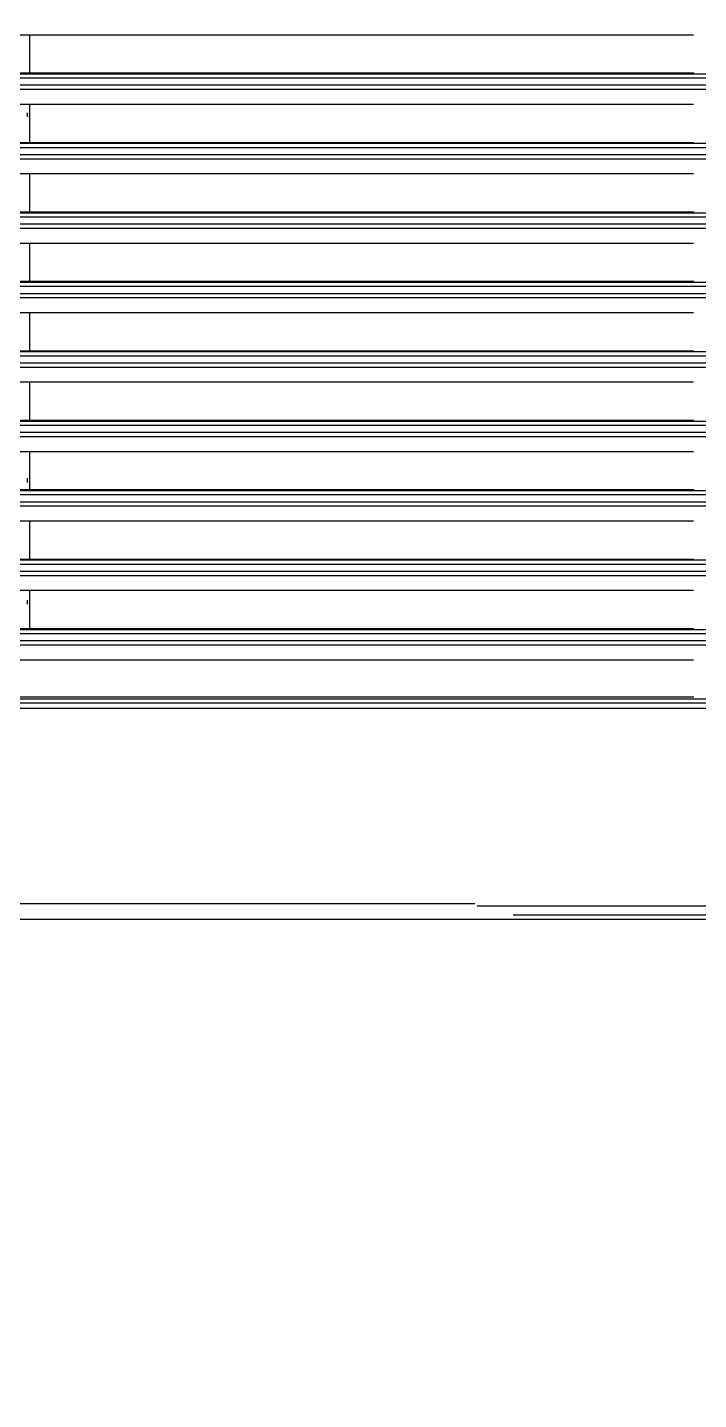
# Model space of a CAD drawing. Header units: millimetres. Extents: x -56261 to 196039, y 9480 to 100001.
# Drawn here: x 33430.3 to 33486.8, y 95678.5 to 95793.9 of the extents above; entities that cross this region are included whole.
import ezdxf

# ---------------------------------------------------------------- set-up
doc = ezdxf.new("R2010")
doc.units = ezdxf.units.MM
doc.set_wipeout_variables(frame=1)
doc.layers.add('SS-AIRCON', color=5, linetype='Continuous')
doc.layers.add('SS-TEXT', color=7, linetype='Continuous')

# ---------------------------------------------------------------- blocks, each defined once
blk = doc.blocks.new('I48T')
at = {"layer": 'SS-AIRCON', "color": 0, "linetype": 'Continuous'}
for p, q in [((-655.0008, 25.97448), (655.0014, 25.97448)), ((318.3544, 25.42128), (291.6456, 25.42128)), ((322.7903, 24.29566), (287.2096, 24.29566)), ((597.096, 24.00741), (323.0786, 24.00741)), ((-637.5, 0), (637.5, 0)), ((599.9006, -0.68208), (-599.9007, -0.68208)), ((578.5326, -1.18017), (-578.5326, -1.18017)), ((296.1156, -1.40267), (379.5155, -1.40267)), ((296.1486, -5.96102), (379.5485, -5.96102)), ((-599.9007, -8.31793), (599.9006, -8.31793)), ((580.0736, -7.82954), (-580.0737, -7.82954)), ((599.9006, -9.23208), (-599.9007, -9.23208)), ((578.5326, -9.73017), (-578.5326, -9.73017)), ((379.5008, -9.84772), (296.1009, -9.84772)), ((377.95, -14.51102), (377.95, -10.3722)), ((296.1486, -14.51102), (379.5485, -14.51102)), ((-599.9007, -16.86793), (599.9006, -16.86793)), ((580.0736, -16.37954), (-580.0737, -16.37954)), ((599.9006, -17.78208), (-599.9007, -17.78208)), ((578.5326, -18.28017), (-578.5326, -18.28017)), ((379.5008, -18.39772), (296.1009, -18.39772)), ((377.95, -23.06102), (377.95, -18.39772)), ((296.1486, -23.06102), (379.5485, -23.06102)), ((580.0736, -24.92954), (-580.0737, -24.92954)), ((-599.9007, -25.41793), (599.9006, -25.41793)), ((599.9006, -26.33208), (-599.9007, -26.33208)), ((578.5326, -26.83017), (-578.5326, -26.83017)), ((379.5008, -26.94772), (296.1009, -26.94772)), ((377.95, -31.61102), (377.95, -26.94772)), ((296.1486, -31.61102), (379.5485, -31.61102)), ((580.0736, -33.47954), (-580.0737, -33.47954)), ((-599.9007, -33.96793), (599.9006, -33.96793)), ((599.9006, -34.88208), (-599.9007, -34.88208)), ((578.5326, -35.38017), (-578.5326, -35.38017)), ((379.5008, -35.49772), (296.1009, -35.49772)), ((377.95, -40.16102), (377.95, -35.49772)), ((296.1486, -40.16102), (379.5485, -40.16102)), ((580.0736, -42.02954), (-580.0737, -42.02954)), ((-599.9007, -42.51793), (599.9006, -42.51793)), ((599.9006, -43.43208), (-599.9007, -43.43208)), ((578.5326, -43.93017), (-578.5326, -43.93017)), ((379.5008, -44.04772), (296.1009, -44.04772)), ((377.95, -48.71102), (377.95, -44.04772)), ((296.1486, -48.71102), (379.5485, -48.71102)), ((580.0736, -50.57954), (-580.0737, -50.57954)), ((-599.9007, -51.06793), (599.9006, -51.06793)), ((599.9006, -51.98208), (-599.9007, -51.98208)), ((578.5326, -52.48017), (-578.5326, -52.48017)), ((379.5008, -52.59772), (296.1009, -52.59772)), ((377.95, -57.26102), (377.95, -52.59772)), ((296.1486, -57.26102), (379.5485, -57.26102)), ((-599.9007, -59.61793), (599.9006, -59.61793)), ((599.9006, -60.53208), (-599.9007, -60.53208)), ((580.0736, -59.12954), (-580.0737, -59.12954)), ((578.5326, -61.03017), (-578.5326, -61.03017)), ((379.5008, -61.14772), (296.1009, -61.14772)), ((377.95, -65.81102), (377.95, -61.14772)), ((296.1486, -65.81102), (379.5485, -65.81102)), ((-599.9007, -68.16793), (599.9006, -68.16793)), ((599.9006, -69.08208), (-599.9007, -69.08208)), ((580.0736, -67.67954), (-580.0737, -67.67954)), ((578.5326, -69.58017), (-578.5326, -69.58017)), ((379.5008, -69.69772), (296.1009, -69.69772)), ((377.95, -74.36102), (377.95, -69.69772)), ((296.1486, -74.36102), (379.5485, -74.36102)), ((-599.9007, -76.71793), (599.9006, -76.71793)), ((599.9006, -77.63208), (-599.9007, -77.63208)), ((580.0736, -76.22954), (-580.0737, -76.22954)), ((578.5326, -78.13017), (-578.5326, -78.13017)), ((379.5008, -78.24772), (296.1009, -78.24772)), ((377.95, -82.91102), (377.95, -78.24772)), ((296.1486, -82.91102), (379.5485, -82.91102))]:
    blk.add_line(p, q, dxfattribs=at)
for points in [[(378.2129, -12.82662), (378.2128, -12.83202, 0.000608297), (378.2126, -12.83784, 0.000509513), (378.2125, -12.84411, 0.000451345), (378.2123, -12.85082, 0.00042832), (378.2122, -12.85799, 0.000396815), (378.2121, -12.86561, 0.000369356), (378.2119, -12.8737, 0.000342795), (378.2118, -12.88226, 0.000324083), (378.2116, -12.89128, 0.000304141), (378.2115, -12.90076, 0.000289286), (378.2114, -12.91071, 0.000273653), (378.2113, -12.92108, 0.000262267), (378.2111, -12.9319, 0.000250115), (378.211, -12.94313, 0.000241299), (378.2109, -12.95476, 0.000231883), (378.2108, -12.96675, 0.000225147), (378.2107, -12.9791, 0.000217978), (378.2107, -12.99176, 0.000212946), (378.2106, -13.00471, 0.000207674), (378.2105, -13.01791, 0.000204092), (378.2105, -13.03132, 0.000200475), (378.2105, -13.0449, 0.000198169), (378.2104, -13.05862, 0.000196052), (378.2104, -13.07242, 0.000194916), (378.2104, -13.08627, 0.000194205), (378.2104, -13.10012, 0.000194203), (378.2104, -13.11392, 0.000194906), (378.2105, -13.12764, 0.00019603), (378.2105, -13.14122, 0.000198146), (378.2105, -13.15464, 0.000200463), (378.2106, -13.16783, 0.000204047), (378.2107, -13.18079, 0.00020755), (378.2107, -13.19345, 0.000212906), (378.2108, -13.2058, 0.000218196), (378.2109, -13.2178, 0.000224997), (378.211, -13.22943, 0.000230697), (378.2111, -13.24065, 0.000241464), (378.2113, -13.25148, 0.000254134), (378.2114, -13.26187, 0.000261083), (378.2115, -13.2718, 0.000258015), (378.2116, -13.28124, 0.000293218), (378.2118, -13.29032, 0.000359212), (378.2119, -13.29905, 0.00030835), (378.2121, -13.30697, 0.000143937), (378.2122, -13.3139, 0.000441746), (378.2123, -13.32177, 0.00086276), (378.2126, -13.33259, 0.000524163), (378.2129, -13.34598, 0.000318343)], [(378.2129, -27.82643), (378.2128, -27.83184, 0.00060573), (378.2126, -27.83768, 0.000507529), (378.2125, -27.84395, 0.000449719), (378.2123, -27.85067, 0.000426888), (378.2122, -27.85785, 0.000395589), (378.2121, -27.86548, 0.000368297), (378.2119, -27.87359, 0.000341887), (378.2118, -27.88215, 0.000323288), (378.2116, -27.89119, 0.000303454), (378.2115, -27.90068, 0.000288683), (378.2114, -27.91063, 0.00027313), (378.2113, -27.92102, 0.000261808), (378.2111, -27.93185, 0.000249716), (378.211, -27.94308, 0.000240949), (378.2109, -27.95472, 0.00023158), (378.2108, -27.96672, 0.000224883), (378.2107, -27.97908, 0.000217752), (378.2107, -27.99174, 0.000212753), (378.2106, -28.0047, 0.000207512), (378.2105, -28.0179, 0.000203958), (378.2105, -28.03132, 0.000200369), (378.2105, -28.0449, 0.000198088), (378.2104, -28.05862, 0.000195994), (378.2104, -28.07242, 0.00019488), (378.2104, -28.08627, 0.000194196), (378.2104, -28.10012, 0.000194195), (378.2104, -28.11392, 0.000194874), (378.2105, -28.12764, 0.000195979), (378.2105, -28.14123, 0.000198075), (378.2105, -28.15465, 0.000200371), (378.2106, -28.16785, 0.00020393), (378.2107, -28.1808, 0.000207409), (378.2107, -28.19347, 0.000212738), (378.2108, -28.20583, 0.000218001), (378.2109, -28.21783, 0.000224768), (378.211, -28.22947, 0.000230435), (378.2111, -28.2407, 0.00024116), (378.2113, -28.25153, 0.000253782), (378.2114, -28.26193, 0.000260685), (378.2115, -28.27188, 0.000257588), (378.2116, -28.28132, 0.00029269), (378.2118, -28.29041, 0.000358505), (378.2119, -28.29915, 0.000307686), (378.2121, -28.30708, 0.000143611), (378.2122, -28.31401, 0.000440693), (378.2123, -28.3219, 0.000860391), (378.2126, -28.33273, 0.000522525), (378.2129, -28.34614, 0.000317282)], [(378.2129, -72.82657), (378.2128, -72.83197, 0.000607617), (378.2126, -72.8378, 0.000508987), (378.2125, -72.84407, 0.000450914), (378.2123, -72.85078, 0.000427941), (378.2122, -72.85795, 0.00039649), (378.2121, -72.86557, 0.000369075), (378.2119, -72.87367, 0.000342555), (378.2118, -72.88223, 0.000323872), (378.2116, -72.89126, 0.000303959), (378.2115, -72.90074, 0.000289126), (378.2114, -72.91069, 0.000273514), (378.2113, -72.92107, 0.000262146), (378.2111, -72.93189, 0.000250009), (378.211, -72.94312, 0.000241207), (378.2109, -72.95475, 0.000231802), (378.2108, -72.96675, 0.000225077), (378.2107, -72.9791, 0.000217918), (378.2107, -72.99176, 0.000212895), (378.2106, -73.00471, 0.000207631), (378.2105, -73.01791, 0.000204057), (378.2105, -73.03132, 0.000200447), (378.2105, -73.0449, 0.000198148), (378.2104, -73.05862, 0.000196037), (378.2104, -73.07242, 0.000194907), (378.2104, -73.08627, 0.000194202), (378.2104, -73.10012, 0.000194206), (378.2104, -73.11392, 0.000194915), (378.2105, -73.12764, 0.000196045), (378.2105, -73.14122, 0.000198167), (378.2105, -73.15463, 0.000200491), (378.2106, -73.16783, 0.000204082), (378.2107, -73.18078, 0.000207592), (378.2107, -73.19344, 0.000212957), (378.2108, -73.20579, 0.000218256), (378.2109, -73.21779, 0.000225066), (378.211, -73.22942, 0.000230777), (378.2111, -73.24064, 0.000241557), (378.2113, -73.25146, 0.000254241), (378.2114, -73.26185, 0.000261204), (378.2115, -73.27178, 0.000258146), (378.2116, -73.28122, 0.000293379), (378.2118, -73.29029, 0.000359428), (378.2119, -73.29902, 0.000308553), (378.2121, -73.30694, 0.000144037), (378.2122, -73.31386, 0.000442068), (378.2123, -73.32173, 0.000863484), (378.2126, -73.33255, 0.000524663), (378.2129, -73.34593, 0.000318668)]]:
    blk.add_lwpolyline(points, format="xyb", dxfattribs=at)
blk.add_open_spline([(377.9499, -10.37204), (377.95, -10.19596), (377.9384, -10.02078), (377.9155, -9.84772)], degree=3, dxfattribs=at)
blk = doc.blocks.new('A$C43DE16F2')
blk.add_wipeout([(0, 14550), (0, 0), (29100, 0), (29100, 14550)]).dxf.layer = 'SS-TEXT'
at = {"layer": 'SS-TEXT', "linetype": 'Continuous', "xscale": 1.577261091527505, "yscale": 1.577261091527505, "zscale": 1.577261091527505, "rotation": 180}
blk.add_blockref('I48T', (11081.92, 7128.46), dxfattribs=at)

msp = doc.modelspace()

# ---------------------------------------------------------------- block references
at = {"layer": 'SS-TEXT', "xscale": 0.4331186193392458, "yscale": 0.4331186193392458, "zscale": 0.4331186193392458}
msp.add_blockref('A$C43DE16F2', (28888.86, 92649.19), dxfattribs=at)

doc.saveas('drawing.dxf')
